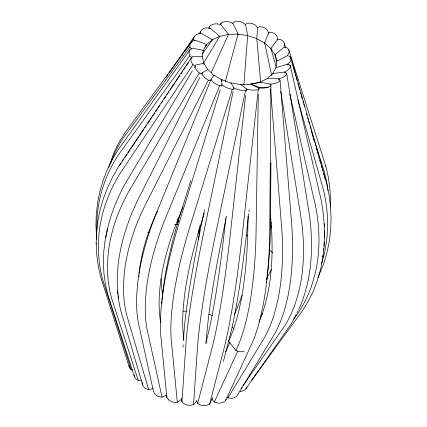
<?xml version="1.0" encoding="UTF-8"?>
<svg xmlns="http://www.w3.org/2000/svg" width="427" height="427" viewBox="0 0 427 427"><rect width="100%" height="100%" fill="white"/><g stroke="black" fill="none" stroke-linecap="round" stroke-linejoin="round"><path stroke-width="0.64" d="M270.964 84.792L269.677 235.378A232.123 70.615 82.6 0 1 262.781 306.88L260.63 316.749A232.123 70.615 82.6 0 1 252.597 342.038L225.659 400.537L223.374 402.191A10.013 8.583 24.7 0 1 217.354 402.965L214.322 401.999L211.803 398.914M270.931 162.58L270.43 229.032A218.021 66.324 82.6 0 1 266.683 279.818M247.991 216.34L247.927 220.327A220.834 63.463 83.7 0 1 240.913 301.254L238.89 310.637A220.834 63.463 83.7 0 1 228.568 341.194L235.917 350.567L238.933 351.581A10.013 8.609 24 0 0 244.079 351.266M258.276 94.463L255.976 237.22A232.123 66.708 83.7 0 1 248.824 308.748L246.699 318.617A232.123 66.708 83.7 0 1 238.89 343.874L235.917 350.567M258.362 89.131L258.383 87.797L250.121 84.108L261.159 82.267M221.421 85.88L221.81 84.61L221.928 79.652L231.199 83.286M129.44 367.594L100.804 277.304L98.359 266.539L96.838 255.661L96.182 243.257M96.507 233.003L97.954 220.615L100.169 209.721L103.302 198.934L107.583 187.661L112.509 177.226L118.637 166.466L191.579 57.469L192.502 56.599L202.403 56.738L203.978 64.488M96.16 243.982L96.529 232.277M330.284 206.737L330.503 199.558L329.916 188.627L328.294 177.05L325.844 166.316L288.78 49.852M142.404 382.325L142.629 384.823A10.013 7.819 -16.4 0 0 145.97 388.741L148.687 389.702L153.17 388.565M138.908 276.931L138.983 275.602M182.959 347.332L183.14 344.68M183.418 340.703L183.599 338.051A220.834 20.934 -76.1 0 1 186.78 306.997L188.12 297.56A220.834 20.934 -76.1 0 1 202.958 217.188L204.453 210.009M197.002 400.697L193.538 404.711L190.437 405.298A10.013 8.786 3.9 0 1 184.283 403.766L181.945 401.828L186.065 341.926A232.123 22.007 -76.1 0 1 188.926 316.322L190.335 306.405A232.123 22.007 -76.1 0 1 203.151 235.266L233.051 91.741M193.538 404.711L197.658 344.802A232.123 22.007 -76.1 0 1 200.519 319.199L201.928 309.281A232.123 22.007 -76.1 0 1 214.744 238.149L245.461 90.705L247.169 89.969M206.15 343.1L206.743 334.48A218.021 20.667 -76.1 0 1 209.433 310.429L210.757 301.115A218.021 20.667 -76.1 0 1 222.787 234.306L226.043 218.688M243.849 85.048L247.681 35.484L245.546 24.755L243.187 22.834A10.013 8.786 4.4 0 0 237.017 21.355L233.921 21.969L232.646 23.485M260.641 81.557L256.755 38.526L257.641 27.872L255.874 25.631A10.013 8.625 -5.2 0 0 250.27 23.159L247.084 23.223L245.493 24.403M168.564 399.816L166.829 397.558L166.946 396.309M178.016 222.435L178.502 217.813M198.587 239.499L200.119 224.997M225.888 217.439L225.525 220.748A220.834 22.007 -86 0 1 214.61 301.745L212.929 311.128A220.834 22.007 -86 0 1 206.166 341.616L205.665 343.543M245.61 95.536L229.827 238.597A232.123 23.133 -86 0 1 219.857 310.183L218.09 320.042A232.123 23.133 -86 0 1 212.747 345.256L197.674 403.43L200.444 404.945A10.013 8.78 14.5 0 0 206.769 405.388L209.582 404.262L212.924 397.377M246.192 90.236L246.336 88.912L240.577 84.284L251.108 84.525M259.536 88.394L258.25 89.745L241.741 239.43A232.123 23.133 -86 0 1 231.765 311.016L229.998 320.874A232.123 23.133 -86 0 1 224.655 346.089L209.582 404.262M248.754 213.596L246.491 234.076A218.021 21.729 -86 0 1 237.124 301.307L235.464 310.568A218.021 21.729 -86 0 1 230.447 334.25L223.438 361.301M248.973 211.616L249.187 209.636M322.737 258.367L324.066 247.297L324.573 235.912L324.226 223.62M225.659 400.537L225.851 399.229M276.92 60.565L275.853 67.728L287.67 64.098L289.693 62.262A10.013 5.973 -15.9 0 0 291.038 58.216L290.211 56.487L287.633 55.836M209.385 28.31L209.694 26.357L212.011 24.723A10.013 8.599 24.3 0 1 218.053 23.997L221.074 24.99L228.536 34.304L211.253 72.505M202.238 56.882L203.337 50.343L192.396 48.192L190.469 49.26A10.013 6.56 35.7 0 0 189.044 53.284L189.716 55.772L192.102 58.003M107.401 228.637L105.213 239.579L103.82 251.14L103.435 262.6L103.921 273.136L105.304 283.437L107.716 294.235L134.34 376.363M322.636 259.072L320.474 269.8L317.272 280.838L313.487 290.734L308.566 300.832L302.77 310.365L251.204 380.793A10.013 7.174 36.2 0 0 251.647 380.158M198.155 233.564L198.95 229.657M233.596 89.131L233.868 87.823L230.964 82.769L240.588 84.695M226.315 217.386L226.588 216.089M184.822 51.245L193.527 38.724L194.466 36.402A10.013 7.782 34.8 0 1 198.774 33.664L201.635 33.562L212.315 39.738L202.446 53.935M220.828 24.318L221.175 23.037L223.967 21.884A10.013 8.78 15 0 1 230.292 22.279L233.078 23.773L238.058 34.048L225.307 81.605M285.316 72.36L286.714 73.593L285.935 75.168A10.013 4.745 -9.1 0 1 281.687 77.949L278.714 78.83L267.083 78.424L273.131 73.54M108.8 167.17L113.854 152.941L118.77 142.869L124.556 133.373M321.392 264.046L323.751 256.008A232.123 172.556 18.4 0 0 323.303 189.316L297.854 99.875M190.768 180.658L181.753 209.876A220.834 62.459 -65.7 0 0 163.231 288.983L162.207 298.526A220.834 62.459 -65.7 0 0 162.095 299.845M221.341 81.562L221.928 79.652M220.247 89.686L177.744 227.452A232.123 65.657 -65.7 0 0 162.26 297.667L161.187 307.702A232.123 65.657 -65.7 0 0 160.659 334.106L166.829 397.558M234.177 89.083L232.304 89.339L188.232 232.181A232.123 65.657 -65.7 0 0 172.754 302.396L171.675 312.431A232.123 65.657 -65.7 0 0 171.152 338.841L177.317 402.293L174.136 402.33A10.013 8.615 -5.6 0 1 168.564 399.816M204.293 213.164L198.993 230.334A218.021 61.664 -65.7 0 0 184.453 296.279L183.445 305.705A218.021 61.664 -65.7 0 0 182.948 330.509L183.845 339.727M271.689 75.542L264.665 42.967L268.546 32.916L267.494 30.477A10.013 8.305 -12.2 0 0 262.829 27.184L259.765 26.714L257.396 27.819M246.838 386.947L246.128 388.453A10.013 7.755 34.9 0 1 241.879 391.233L240.001 391.42M246.897 227.169L247.644 225.323M234.3 314.971L242.274 295.222M209.726 82.566L155.327 215.678A232.123 104.866 -54.2 0 0 137.526 284.563L136.747 294.763A232.123 104.866 -54.2 0 0 138.241 322.332L153.346 390.908L154.36 393.358A10.013 8.284 -12.4 0 0 158.972 396.683L162.025 397.174L166.786 395.002M210.228 81.333L210.986 79.481L214.087 75.157L221.784 80.014M222.307 85.928L219.665 85.747L164.005 221.944A232.123 104.866 -54.2 0 0 146.21 290.83L145.426 301.03A232.123 104.866 -54.2 0 0 146.925 328.598L162.025 397.174M183.028 206.994L176.719 222.43A218.021 98.493 -54.2 0 0 160.002 287.125L159.266 296.706A218.021 98.493 -54.2 0 0 160.675 322.604M208.872 28.177L209.694 26.357M225.616 351.789L230.057 342.15M214.322 401.999L237.652 351.341M220.359 24.766L221.175 23.037M317.864 277.758L323.858 263.32L326.959 252.752L329.34 241.228L330.637 230.19L331.074 218.282L330.541 206.962L329.036 194.888L326.682 183.466M266.544 279.066L271.326 269.533M199.713 77.549L137.414 200.743A232.123 136.987 -40.4 0 0 117.809 267.98L117.254 278.388A232.123 136.987 -40.4 0 0 117.585 289.768M201.517 73.978L202.12 72.787L207.97 69.58L214.044 75.622M210.991 80.804L208.403 80.164L143.696 208.114A232.123 136.987 -40.4 0 0 124.092 275.351L123.536 285.759A232.123 136.987 -40.4 0 0 126.616 314.768L148.687 389.702M296.151 315.238L291.417 323.575L246.128 388.453M191.579 57.469L191.259 58.019A10.013 5.893 33.8 0 0 191.472 62.294L192.903 64.653L195.128 66.084M203.033 50.813L206.716 44.547L195.513 40.335L193.031 40.955A10.013 7.2 36.2 0 0 190.063 44.456L189.93 46.927L191.461 49.084M260.182 317.528L262.552 313.519M192.406 70.717L125.223 183.653A232.123 159.842 -23.4 0 0 110.961 216.409M194.109 67.85L194.792 66.703M207.634 69.633L203.983 63.297L195.817 64.984L195.352 66.633A10.013 5.252 30.7 0 0 197.189 70.877L199.276 72.969L128.682 191.638A232.123 159.842 -23.4 0 0 107.898 257.017L107.492 267.66A232.123 159.842 -23.4 0 0 111.602 298.292L138.215 380.377L141.428 380.11M198.897 33.989L201.95 29.676A10.013 8.257 31 0 1 207.303 27.883L210.356 28.326L219.756 36.247L203.337 63.575M226.929 397.057L227.927 397.884L264.804 337.084A232.123 109.115 70.9 0 0 275.089 311.278L277.571 301.334A232.123 109.115 70.9 0 0 281.889 230.431L270.483 88.8M276.013 67.946L272.586 73.561L284.702 71.992L287.286 70.599A10.013 5.327 -13 0 0 290.179 67.066L290.157 65.342L287.878 64.242M119.571 165.569L121.054 163.354M122.533 161.144L123.643 159.484M125.127 157.269L126.974 154.505M128.089 152.845L129.936 150.08M130.678 148.975L138.455 137.361M139.191 136.25L141.043 133.486M141.785 132.381L143.637 129.616M144.748 127.956L146.226 125.741M147.336 124.081L149.557 120.761M150.299 119.656L152.151 116.891M152.887 115.786L154.739 113.022M155.85 111.362L157.333 109.147M158.444 107.487L159.922 105.277M161.406 103.062L162.516 101.402M163.995 99.192L165.847 96.422M166.957 94.762L168.809 91.997M169.919 90.337L174.734 83.148M175.47 82.043L177.322 79.278M178.064 78.168L179.916 75.403M181.027 73.743L182.505 71.533M183.615 69.873L185.099 67.658M186.578 65.448L188.43 62.684M192.903 64.653L119.976 173.624A232.123 171.889 -2.9 0 0 98.722 237.07L98.375 247.954A232.123 171.889 -2.9 0 0 102.891 280.277L131.302 369.835L132.632 369.947M166.076 77.25L167.966 74.528M169.103 72.894L194.466 36.402M181.795 55.601L182.932 53.967M240.929 388.639L241.693 387.545M242.835 385.912L284.297 326.506A232.123 140.232 56.8 0 0 296.487 299.781L299.242 289.703A232.123 140.232 56.8 0 0 301.382 219.852L280.715 91.293M189.983 49.778L118.407 149.333L112.312 159.442L107.161 170.005L103.169 180.253L99.881 191.509L97.676 202.329L96.31 214.076L95.926 225.285L96.742 239.211M189.716 55.772L118.167 155.289A232.123 172.316 19.5 0 0 97.191 216.847L96.806 227.97A232.123 172.316 19.5 0 0 96.849 230.607M124.102 134.003L191.141 42.38M189.93 46.927L123.371 137.884A232.123 161.086 40.3 0 0 110.46 163.925M204.757 47.221L206.716 44.547M294.096 318.398L298.425 312.489A232.123 161.865 39.4 0 0 312.03 284.505L314.987 274.246A232.123 161.865 39.4 0 0 315.505 205.83L289.789 94.084M276.109 66.409L270.878 48.502L277.518 39.546L277.251 37.048A10.013 7.846 -16.3 0 0 273.851 33.151L271.113 32.212L268.556 32.884L268.829 34.219M279.301 78.995L280.112 80.676L278.585 81.968A10.013 4.265 -4.6 0 1 273.269 83.809L270.104 84.146L259.717 81.984L267.526 78.632M205.787 45.449L212.315 39.738M276.402 59.182L274.972 54.757L283.95 47.306L284.499 44.894A10.013 7.275 -17.9 0 0 282.589 40.666L280.352 39.343L277.128 39.631M177.317 402.293L181.603 399.181M270.798 86.11L268.631 87.012A10.013 3.918 0.4 0 1 262.61 87.791L259.461 87.578L250.991 84.002L260.625 82.208M211.44 40.325L219.756 36.247M268.412 87.129L267.585 87.38A10.013 3.891 0.9 0 1 261.516 88.058L258.383 87.797M219.035 36.605L228.536 34.304M258.25 89.745L255.554 90.113A10.013 3.72 6.3 0 1 249.229 89.67L246.336 88.912M228.103 34.528L238.058 34.048M245.461 90.705L242.477 90.54A10.013 3.715 11.8 0 1 236.323 89.008L233.868 87.823M284.323 47.434L286.864 47.621L288.449 49.212A10.013 6.64 -17.7 0 1 288.743 53.492L287.414 55.681L276.669 61.317L275.025 54.912M237.3 34.16L247.681 35.484M232.304 89.339L229.24 88.624A10.013 3.886 17.1 0 1 223.668 86.11L221.81 84.61M227.927 397.884L230.97 398.306A10.013 8.236 31.2 0 0 236.28 396.464L237.481 395.162L274.812 333.615A232.123 109.115 70.9 0 0 285.097 307.808L287.579 297.865A232.123 109.115 70.9 0 0 291.897 226.961L280.112 80.676M247.34 35.596L256.755 38.526M219.665 85.747L216.735 84.503A10.013 4.217 22.2 0 1 212.123 81.173L210.986 79.481M199.276 72.969L201.651 73.988M138.215 380.377L136.005 379.037A10.013 7.248 -18 0 1 134.169 374.799M256.563 38.638L264.665 42.967M208.403 80.164L205.803 78.451A10.013 4.681 26.8 0 1 202.467 74.533L202.12 72.787M131.302 369.835L129.755 368.234A10.013 6.608 -17.6 0 1 129.162 365.459M264.393 42.93L270.878 48.502M270.98 48.806L274.972 54.757M196.324 400.569L197.674 403.43M193.527 38.724L194.274 40.56M284.297 43.33L285.727 47.749M325.625 165.633L325.844 166.316M311.972 132.84L324.248 171.419A232.123 171.579 -3.9 0 1 327.674 188.382M142.629 384.823L120.547 309.863L118.535 299.754L117.505 290.024M290.872 57.597L326.516 182.841M290.211 56.487L291.118 59.679M291.844 62.235L292.388 64.151M292.757 65.432L294.934 73.097M295.297 74.373L295.847 76.289M296.21 77.57L297.117 80.762M297.843 83.318L298.388 85.235M298.756 86.51L299.663 89.707M300.389 92.264L300.934 94.18M301.297 95.456L302.209 98.653M302.935 101.204L303.48 103.12M303.843 104.401L304.387 106.318M306.389 113.342L306.933 115.258M307.664 117.815L308.209 119.731M308.572 121.012L309.479 124.204M310.205 126.76L310.755 128.676M311.118 129.952L312.025 133.149M312.751 135.706L313.301 137.622M313.664 138.898L314.208 140.814M316.21 147.843L316.754 149.76M317.117 151.035L318.024 154.232M318.75 156.784L319.3 158.7M319.663 159.981L320.57 163.173M321.296 165.729L321.841 167.646M322.209 168.927L322.753 170.843M323.479 173.394L324.024 175.31M324.387 176.591L325.299 179.783M287.67 64.098L288.033 65.379M290.157 65.342L320.96 199.179A232.123 161.865 39.4 0 1 324.29 226.886M284.702 71.992L285.001 73.295M181.24 398.039L181.945 401.828M286.714 73.593L309.383 214.616A232.123 140.232 56.8 0 1 307.243 284.467L304.488 294.545A232.123 140.232 56.8 0 1 301.302 303.485M278.714 78.83L278.927 80.143M142.404 253.446L142.815 256.072M200.268 31.71L200.509 33.605M270.104 84.146L270.211 85.475M161.096 278.495L162.463 296.37M147.63 232.736A87.855 58.328 9.1 0 1 149.407 231.914M174.878 224.693A87.855 58.328 9.1 0 1 177.573 224.33M245.952 235.01A87.855 58.328 9.1 0 1 247.799 235.885M269.544 249.939A87.855 58.328 9.1 0 1 272.933 253.035M161.817 303.73A220.834 62.459 -65.7 0 1 161.993 301.152M139.111 273.654A218.021 128.66 -40.4 0 1 157.467 211.125M118.519 298.137A232.123 136.987 -40.4 0 1 118.167 295.596M117.943 293.669A232.123 136.987 -40.4 0 1 117.687 291.075M105.837 237.609A232.123 159.842 -23.4 0 1 106.403 234.412M106.649 233.137A232.123 159.842 -23.4 0 1 107.759 228.002M107.914 227.361A232.123 159.842 -23.4 0 1 110.769 217.017M177.91 222.339A220.834 65.326 83.1 0 1 177.936 218.459M247.895 221.875A220.834 60.581 -66.2 0 1 247.537 223.091M271.492 225.739A232.123 103.163 -54.8 0 1 270.563 228.189M271.273 222.467A220.834 98.146 -54.8 0 1 270.2 225.509M271.588 226.123A218.021 127.422 -41.1 0 1 270.243 229.144M327.835 189.652A232.123 171.579 -3.9 0 1 327.984 190.917M324.397 230.751A232.123 161.865 39.4 0 1 324.371 237.279M324.189 241.954A232.123 161.865 39.4 0 1 323.917 245.92M323.677 248.541A232.123 161.865 39.4 0 1 323.543 249.843M322.791 255.656A232.123 161.865 39.4 0 1 322.588 256.937M301.072 304.067A232.123 140.232 56.8 0 1 298.708 309.49M298.147 310.669A232.123 140.232 56.8 0 1 297.005 312.986M296.114 314.694A232.123 140.232 56.8 0 1 295.196 316.375M294.256 318.035A232.123 140.232 56.8 0 1 293.616 319.124M270.462 215.347A220.834 103.804 70.9 0 1 267.366 295.399L265.007 304.862A220.834 103.804 70.9 0 1 258.922 321.905M266.501 281.131A218.021 66.324 82.6 0 1 266.309 282.439M183.135 311.278A50.103 33.263 9.1 0 1 186.353 311.166M208.862 314.357A50.103 33.263 9.1 0 1 212.555 315.59M232.085 326.97A50.103 33.263 9.1 0 1 233.975 328.769"/></g></svg>
